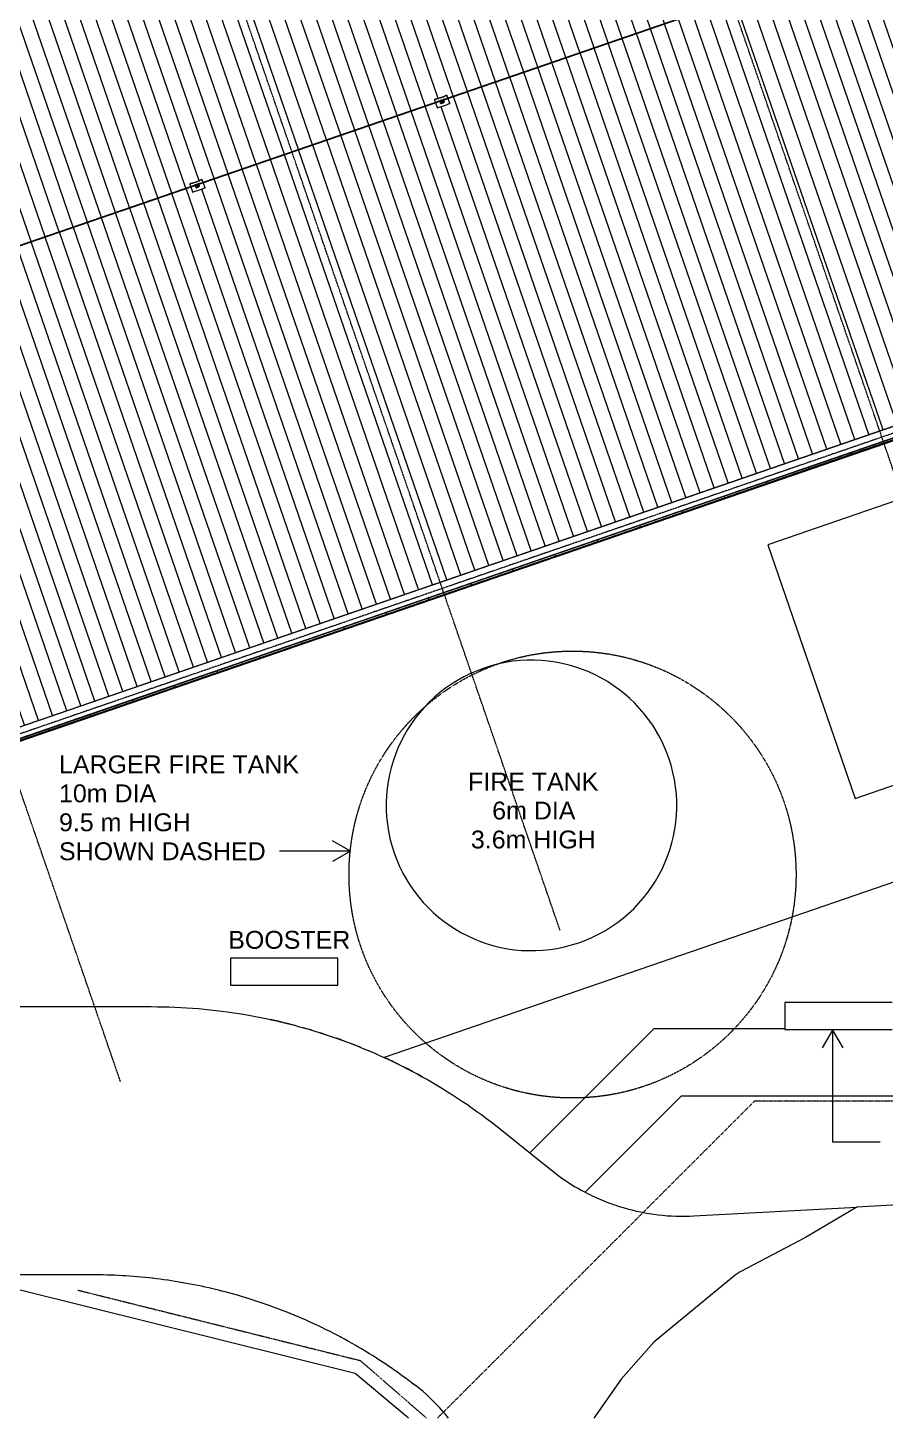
# Model space of a CAD drawing. Header units: millimetres. Extents: x -2478825 to -2336182, y 3945451 to 4053958.
# Drawn here: x -2436555 to -2417376, y 3945451 to 3976563 of the extents above; entities that cross this region are included whole.
import ezdxf

# ---------------------------------------------------------------- set-up
doc = ezdxf.new("R2010")
doc.units = ezdxf.units.MM
for name, pattern in [('03 Dash Tight', [4.5, 3, -1.5]), ('AEC_Double Dash', [39, 15, -4, 6, -4, 6, -4]), ('Grid Line', [21, 12, -3, 3, -3])]:
    doc.linetypes.add(name, pattern=pattern)
for name, color, linetype, lineweight in [('A-DETL', 90, 'Continuous', 18), ('A-FLOR', 192, 'Continuous', 5), ('A-GENM', 13, 'Continuous', 5), ('A-ROOF', 132, 'Continuous', 5), ('A-ROOF-OTLN', 132, 'Continuous', 5), ('A-ROOF-PATT', 132, 'Continuous', 5), ('A-WALL', 113, 'Continuous', 5), ('C-PROP-LINE', 91, 'AEC_Double Dash', 13), ('C-TOPO', 7, 'Continuous', 5), ('G-ANNO-TEXT', 231, 'Continuous', 5), ('Q-SPCQ', 91, 'Continuous', 5), ('S-GRID', 1, 'Continuous', 5)]:
    doc.layers.add(name, color=color, linetype=linetype, lineweight=lineweight)
doc.styles.add('Arial_1', font='arial.ttf', dxfattribs={"height": 400})

# ---------------------------------------------------------------- blocks, each defined once
blk = doc.blocks.new('Generic Models 4 - Generic Models 2-823071-ROOF - Part A')
at = {"layer": 'A-GENM'}
for start, end in [(19.0004, 199.0004), (199.0004, 19.0004)]:
    blk.add_arc((-2425288, 3959163), 3250, start, end, dxfattribs=at)
blk = doc.blocks.new('Generic Models 6 - Generic Models 2-971374-ROOF - Part A')
at = {"layer": 'A-GENM'}
for p, q in [((-2432021, 3955744), (-2432021, 3955144)), ((-2429621, 3955744), (-2432021, 3955744)), ((-2429621, 3955144), (-2429621, 3955744)), ((-2432021, 3955144), (-2429621, 3955144)), ((-2419621, 3954751), (-2419621, 3954151)), ((-2417221, 3954751), (-2419621, 3954751)), ((-2419621, 3954151), (-2417221, 3954151))]:
    blk.add_line(p, q, dxfattribs=at)
blk = doc.blocks.new('Generic Models 2 - Generic Models 2-983313-ROOF - Part A')
at = {"layer": 'A-GENM'}
for p, q in [((-2394268, 3973894), (-2399923, 3971891)), ((-2391597, 3966353), (-2394268, 3973894)), ((-2399923, 3971891), (-2397253, 3964350)), ((-2397253, 3964350), (-2391597, 3966353))]:
    blk.add_line(p, q, dxfattribs=at)
blk = doc.blocks.new('Static Line_Sayfa_Metal Deck_Pan Mount - Up to 15 _ pitch - Max 2 Users-1845874-ROOF - Part A')
at = {"layer": 'Q-SPCQ'}
for p, q in [((-2350648, 4001334), (-2438250, 3971170)), ((-2438248, 3971163), (-2350646, 4001327)), ((-2427411, 3974974), (-2427459, 3974958)), ((-2427459, 3974958), (-2427458, 3974957)), ((-2427458, 3974957), (-2427411, 3974974)), ((-2427458, 3974957), (-2427455, 3974948)), ((-2427455, 3974948), (-2427455, 3974948)), ((-2427455, 3974948), (-2427436, 3974893)), ((-2427412, 3974973), (-2427449, 3974961)), ((-2427449, 3974961), (-2427413, 3974973)), ((-2427434, 3974887), (-2427397, 3974778)), ((-2427412, 3974973), (-2427399, 3974973)), ((-2427398, 3974974), (-2427411, 3974974)), ((-2427411, 3974974), (-2427411, 3974974)), ((-2427398, 3974973), (-2427241, 3975027)), ((-2427243, 3975027), (-2427397, 3974974)), ((-2427362, 3974922), (-2427366, 3974920)), ((-2427364, 3974914), (-2427366, 3974920)), ((-2427363, 3974910), (-2427364, 3974914)), ((-2427363, 3974910), (-2427358, 3974910)), ((-2427240, 3974964), (-2427360, 3974923)), ((-2427356, 3974911), (-2427236, 3974952)), ((-2427263, 3974958), (-2427339, 3974932)), ((-2427338, 3974931), (-2427339, 3974932)), ((-2427338, 3974932), (-2427338, 3974930)), ((-2427338, 3974931), (-2427338, 3974931)), ((-2427320, 3974879), (-2427334, 3974919)), ((-2427177, 3974839), (-2427333, 3974785)), ((-2427306, 3974899), (-2427306, 3974899)), ((-2427301, 3974870), (-2427254, 3974886)), ((-2427298, 3974902), (-2427298, 3974901)), ((-2427296, 3974902), (-2427296, 3974902)), ((-2427278, 3974908), (-2427278, 3974908)), ((-2427276, 3974909), (-2427276, 3974909)), ((-2427268, 3974912), (-2427269, 3974912)), ((-2427262, 3974956), (-2427263, 3974958)), ((-2427263, 3974958), (-2427263, 3974958)), ((-2427258, 3974945), (-2427245, 3974905)), ((-2427232, 3975035), (-2427242, 3975027)), ((-2427241, 3975028), (-2427230, 3975036)), ((-2427234, 3974965), (-2427238, 3974965)), ((-2427234, 3974965), (-2427232, 3974960)), ((-2427234, 3974953), (-2427230, 3974955)), ((-2427232, 3975036), (-2427184, 3975052)), ((-2427184, 3975052), (-2427232, 3975036)), ((-2427232, 3975036), (-2427232, 3975036)), ((-2427232, 3974960), (-2427230, 3974955)), ((-2427194, 3975049), (-2427231, 3975036)), ((-2427229, 3975036), (-2427194, 3975048)), ((-2427184, 3975052), (-2427184, 3975052)), ((-2427184, 3975052), (-2427181, 3975042)), ((-2427181, 3975042), (-2427181, 3975042)), ((-2427181, 3975042), (-2427162, 3974988)), ((-2427165, 3974847), (-2427176, 3974839)), ((-2427129, 3974860), (-2427164, 3974848)), ((-2427160, 3974982), (-2427123, 3974873)), ((-2427119, 3974863), (-2427128, 3974861)), ((-2427123, 3974873), (-2427119, 3974863)), ((-2427397, 3974778), (-2427394, 3974769)), ((-2427384, 3974772), (-2427394, 3974769)), ((-2427348, 3974784), (-2427384, 3974772)), ((-2427334, 3974785), (-2427348, 3974785)), ((-2432886, 3973089), (-2432934, 3973072)), ((-2432934, 3973072), (-2432933, 3973072)), ((-2432933, 3973072), (-2432886, 3973088)), ((-2432933, 3973072), (-2432930, 3973063)), ((-2432930, 3973063), (-2432930, 3973063)), ((-2432930, 3973063), (-2432911, 3973008)), ((-2432887, 3973088), (-2432924, 3973075)), ((-2432924, 3973075), (-2432888, 3973088)), ((-2432909, 3973002), (-2432872, 3972893)), ((-2432887, 3973088), (-2432874, 3973088)), ((-2432873, 3973089), (-2432886, 3973088)), ((-2432886, 3973088), (-2432886, 3973089)), ((-2432873, 3973088), (-2432717, 3973142)), ((-2432718, 3973142), (-2432872, 3973089)), ((-2432837, 3973037), (-2432841, 3973034)), ((-2432839, 3973029), (-2432841, 3973034)), ((-2432838, 3973024), (-2432839, 3973029)), ((-2432838, 3973024), (-2432833, 3973025)), ((-2432715, 3973079), (-2432835, 3973038)), ((-2432831, 3973025), (-2432711, 3973067)), ((-2432738, 3973073), (-2432814, 3973046)), ((-2432813, 3973046), (-2432814, 3973046)), ((-2432814, 3973046), (-2432813, 3973045)), ((-2432795, 3972994), (-2432809, 3973034)), ((-2432652, 3972954), (-2432808, 3972900)), ((-2432781, 3973014), (-2432781, 3973014)), ((-2432776, 3972984), (-2432729, 3973001)), ((-2432773, 3973017), (-2432773, 3973016)), ((-2432771, 3973017), (-2432771, 3973016)), ((-2432753, 3973023), (-2432753, 3973023)), ((-2432751, 3973024), (-2432751, 3973024)), ((-2432743, 3973027), (-2432744, 3973027)), ((-2432737, 3973071), (-2432738, 3973072)), ((-2432738, 3973072), (-2432738, 3973072)), ((-2432733, 3973060), (-2432720, 3973020)), ((-2432707, 3973150), (-2432717, 3973142)), ((-2432716, 3973143), (-2432705, 3973151)), ((-2432709, 3973080), (-2432713, 3973079)), ((-2432709, 3973080), (-2432707, 3973075)), ((-2432709, 3973068), (-2432705, 3973070)), ((-2432707, 3973150), (-2432659, 3973167)), ((-2432659, 3973167), (-2432707, 3973151)), ((-2432707, 3973151), (-2432707, 3973150)), ((-2432707, 3973075), (-2432705, 3973070)), ((-2432669, 3973163), (-2432706, 3973151)), ((-2432704, 3973151), (-2432669, 3973163)), ((-2432659, 3973167), (-2432659, 3973167)), ((-2432659, 3973167), (-2432656, 3973157)), ((-2432656, 3973157), (-2432656, 3973157)), ((-2432656, 3973157), (-2432637, 3973102)), ((-2432640, 3972962), (-2432651, 3972954)), ((-2432604, 3972975), (-2432639, 3972963)), ((-2432635, 3973096), (-2432598, 3972987)), ((-2432594, 3972978), (-2432603, 3972975)), ((-2432598, 3972987), (-2432594, 3972978)), ((-2432872, 3972893), (-2432869, 3972884)), ((-2432859, 3972887), (-2432869, 3972884)), ((-2432823, 3972899), (-2432859, 3972887)), ((-2432809, 3972900), (-2432823, 3972899))]:
    blk.add_line(p, q, dxfattribs=at)
at = {"layer": 'Q-SPCQ', "flags": 128}
for points in [[(-2427362, 3974922), (-2427362, 3974922), (-2427362, 3974922), (-2427361, 3974922), (-2427361, 3974923), (-2427361, 3974923), (-2427360, 3974923)], [(-2427356, 3974911), (-2427356, 3974910), (-2427357, 3974910), (-2427357, 3974910), (-2427358, 3974910), (-2427358, 3974910), (-2427358, 3974910)], [(-2427298, 3974901), (-2427298, 3974901), (-2427298, 3974900), (-2427298, 3974900), (-2427297, 3974900), (-2427297, 3974899), (-2427297, 3974899), (-2427297, 3974898), (-2427296, 3974898), (-2427296, 3974898), (-2427296, 3974897), (-2427295, 3974897), (-2427295, 3974897), (-2427295, 3974896), (-2427294, 3974896), (-2427294, 3974896), (-2427294, 3974895), (-2427293, 3974895), (-2427293, 3974895), (-2427292, 3974895), (-2427292, 3974894), (-2427292, 3974894), (-2427291, 3974894), (-2427291, 3974894), (-2427290, 3974894), (-2427290, 3974894), (-2427289, 3974894), (-2427289, 3974893), (-2427288, 3974893), (-2427288, 3974893), (-2427288, 3974893), (-2427287, 3974893), (-2427287, 3974893), (-2427286, 3974893), (-2427286, 3974893), (-2427285, 3974893), (-2427285, 3974894), (-2427284, 3974894), (-2427284, 3974894), (-2427283, 3974894), (-2427283, 3974894)], [(-2427296, 3974902), (-2427296, 3974901), (-2427296, 3974901), (-2427296, 3974901), (-2427296, 3974900), (-2427295, 3974900), (-2427295, 3974900), (-2427295, 3974899), (-2427295, 3974899), (-2427294, 3974899), (-2427294, 3974898), (-2427294, 3974898), (-2427294, 3974898), (-2427293, 3974897), (-2427293, 3974897), (-2427293, 3974897), (-2427292, 3974897), (-2427292, 3974897), (-2427292, 3974896), (-2427291, 3974896), (-2427291, 3974896), (-2427291, 3974896), (-2427290, 3974896), (-2427290, 3974896), (-2427290, 3974895), (-2427289, 3974895), (-2427289, 3974895), (-2427288, 3974895), (-2427288, 3974895), (-2427288, 3974895), (-2427287, 3974895), (-2427287, 3974895), (-2427287, 3974895), (-2427286, 3974895), (-2427286, 3974895), (-2427285, 3974895), (-2427285, 3974895), (-2427285, 3974895), (-2427284, 3974895), (-2427284, 3974896), (-2427284, 3974896)], [(-2427284, 3974896), (-2427283, 3974896), (-2427283, 3974896), (-2427283, 3974896), (-2427282, 3974896), (-2427282, 3974896), (-2427282, 3974897), (-2427281, 3974897), (-2427281, 3974897), (-2427281, 3974897), (-2427280, 3974898), (-2427280, 3974898), (-2427280, 3974898), (-2427280, 3974898), (-2427279, 3974899), (-2427279, 3974899), (-2427279, 3974899), (-2427279, 3974900), (-2427279, 3974900), (-2427278, 3974900), (-2427278, 3974901), (-2427278, 3974901), (-2427278, 3974901), (-2427278, 3974902), (-2427278, 3974902), (-2427278, 3974902), (-2427277, 3974903), (-2427277, 3974903), (-2427277, 3974904), (-2427277, 3974904), (-2427277, 3974904), (-2427277, 3974905), (-2427277, 3974905), (-2427277, 3974906), (-2427277, 3974906), (-2427277, 3974906), (-2427277, 3974907), (-2427278, 3974907), (-2427278, 3974907), (-2427278, 3974908), (-2427278, 3974908)], [(-2427283, 3974894), (-2427283, 3974894), (-2427282, 3974894), (-2427282, 3974895), (-2427282, 3974895), (-2427281, 3974895), (-2427281, 3974895), (-2427280, 3974895), (-2427280, 3974896), (-2427280, 3974896), (-2427279, 3974896), (-2427279, 3974897), (-2427279, 3974897), (-2427278, 3974897), (-2427278, 3974898), (-2427278, 3974898), (-2427277, 3974898), (-2427277, 3974899), (-2427277, 3974899), (-2427277, 3974900), (-2427276, 3974900), (-2427276, 3974900), (-2427276, 3974901), (-2427276, 3974901), (-2427276, 3974902), (-2427276, 3974902), (-2427276, 3974903), (-2427275, 3974903), (-2427275, 3974904), (-2427275, 3974904), (-2427275, 3974905), (-2427275, 3974905), (-2427275, 3974906), (-2427275, 3974906), (-2427275, 3974906), (-2427275, 3974907), (-2427276, 3974907), (-2427276, 3974908), (-2427276, 3974908), (-2427276, 3974909), (-2427276, 3974909)], [(-2427240, 3974964), (-2427240, 3974964), (-2427240, 3974964), (-2427239, 3974964), (-2427239, 3974965), (-2427238, 3974965), (-2427238, 3974965)], [(-2427234, 3974953), (-2427234, 3974953), (-2427235, 3974952), (-2427235, 3974952), (-2427235, 3974952), (-2427236, 3974952), (-2427236, 3974952)], [(-2432837, 3973037), (-2432837, 3973037), (-2432837, 3973037), (-2432836, 3973037), (-2432836, 3973037), (-2432836, 3973038), (-2432835, 3973038)], [(-2432831, 3973025), (-2432831, 3973025), (-2432832, 3973025), (-2432832, 3973025), (-2432833, 3973025), (-2432833, 3973025), (-2432833, 3973025)], [(-2432773, 3973016), (-2432773, 3973016), (-2432773, 3973015), (-2432773, 3973015), (-2432772, 3973014), (-2432772, 3973014), (-2432772, 3973013), (-2432772, 3973013), (-2432771, 3973013), (-2432771, 3973012), (-2432771, 3973012), (-2432771, 3973012), (-2432770, 3973011), (-2432770, 3973011), (-2432769, 3973011), (-2432769, 3973010), (-2432769, 3973010), (-2432768, 3973010), (-2432768, 3973010), (-2432768, 3973009), (-2432767, 3973009), (-2432767, 3973009), (-2432766, 3973009), (-2432766, 3973009), (-2432765, 3973009), (-2432765, 3973008), (-2432764, 3973008), (-2432764, 3973008), (-2432763, 3973008), (-2432763, 3973008), (-2432763, 3973008), (-2432762, 3973008), (-2432762, 3973008), (-2432761, 3973008), (-2432761, 3973008), (-2432760, 3973008), (-2432760, 3973008), (-2432759, 3973008), (-2432759, 3973009), (-2432758, 3973009), (-2432758, 3973009)], [(-2432771, 3973016), (-2432771, 3973016), (-2432771, 3973016), (-2432771, 3973015), (-2432771, 3973015), (-2432770, 3973015), (-2432770, 3973014), (-2432770, 3973014), (-2432770, 3973014), (-2432769, 3973013), (-2432769, 3973013), (-2432769, 3973013), (-2432769, 3973013), (-2432768, 3973012), (-2432768, 3973012), (-2432768, 3973012), (-2432767, 3973012), (-2432767, 3973011), (-2432767, 3973011), (-2432766, 3973011), (-2432766, 3973011), (-2432766, 3973011), (-2432765, 3973010), (-2432765, 3973010), (-2432765, 3973010), (-2432764, 3973010), (-2432764, 3973010), (-2432764, 3973010), (-2432763, 3973010), (-2432763, 3973010), (-2432762, 3973010), (-2432762, 3973010), (-2432762, 3973010), (-2432761, 3973010), (-2432761, 3973010), (-2432760, 3973010), (-2432760, 3973010), (-2432760, 3973010), (-2432759, 3973010), (-2432759, 3973010), (-2432759, 3973010)], [(-2432759, 3973010), (-2432758, 3973011), (-2432758, 3973011), (-2432758, 3973011), (-2432757, 3973011), (-2432757, 3973011), (-2432757, 3973011), (-2432756, 3973012), (-2432756, 3973012), (-2432756, 3973012), (-2432756, 3973012), (-2432755, 3973013), (-2432755, 3973013), (-2432755, 3973013), (-2432754, 3973013), (-2432754, 3973014), (-2432754, 3973014), (-2432754, 3973014), (-2432754, 3973015), (-2432753, 3973015), (-2432753, 3973015), (-2432753, 3973016), (-2432753, 3973016), (-2432753, 3973017), (-2432753, 3973017), (-2432753, 3973017), (-2432752, 3973018), (-2432752, 3973018), (-2432752, 3973018), (-2432752, 3973019), (-2432752, 3973019), (-2432752, 3973020), (-2432752, 3973020), (-2432752, 3973020), (-2432752, 3973021), (-2432752, 3973021), (-2432752, 3973022), (-2432753, 3973022), (-2432753, 3973022), (-2432753, 3973023), (-2432753, 3973023)], [(-2432758, 3973009), (-2432758, 3973009), (-2432757, 3973009), (-2432757, 3973009), (-2432757, 3973010), (-2432756, 3973010), (-2432756, 3973010), (-2432755, 3973010), (-2432755, 3973011), (-2432755, 3973011), (-2432754, 3973011), (-2432754, 3973011), (-2432754, 3973012), (-2432753, 3973012), (-2432753, 3973012), (-2432753, 3973013), (-2432752, 3973013), (-2432752, 3973014), (-2432752, 3973014), (-2432752, 3973014), (-2432751, 3973015), (-2432751, 3973015), (-2432751, 3973016), (-2432751, 3973016), (-2432751, 3973017), (-2432751, 3973017), (-2432751, 3973018), (-2432750, 3973018), (-2432750, 3973018), (-2432750, 3973019), (-2432750, 3973019), (-2432750, 3973020), (-2432750, 3973020), (-2432750, 3973021), (-2432750, 3973021), (-2432750, 3973022), (-2432751, 3973022), (-2432751, 3973023), (-2432751, 3973023), (-2432751, 3973024), (-2432751, 3973024)], [(-2432715, 3973079), (-2432715, 3973079), (-2432715, 3973079), (-2432714, 3973079), (-2432714, 3973079), (-2432713, 3973079), (-2432713, 3973079)], [(-2432709, 3973068), (-2432709, 3973067), (-2432710, 3973067), (-2432710, 3973067), (-2432710, 3973067), (-2432711, 3973067), (-2432711, 3973067)]]:
    blk.add_lwpolyline(points, dxfattribs=at)
at = {"layer": 'Q-SPCQ'}
for centre, major_axis, ratio, start_param, end_param in [((-2427446, 3974951), (9.46, 3.26), 0.996195, 1.570796, 3.141593), ((-2427446, 3974951), (9.46, 3.26), 0.996195, 1.570796, 3.141593), ((-2427413, 3974973), (0.946, 0.326), 0.087156, 0.252159, 1.570796), ((-2427412, 3974973), (0.946, 0.326), 0.087156, 0.252159, 1.570796), ((-2427398, 3974973), (0.946, 0.326), 0.087156, 3.393752, 4.712389), ((-2427397, 3974974), (0.946, 0.326), 0.087156, 3.393752, 3.833298), ((-2427397, 3974974), (0.946, 0.326), 0.087156, 4.492616, 4.712389), ((-2427397, 3974908), (66.2, 22.8), 0.087156, 0.229391, 0.458783), ((-2427306, 3974884), (14.2, 4.9), 0.996195, 3.141593, 4.712389), ((-2427306, 3974884), (14.2, 4.9), 0.996195, 3.403392, 4.147516), ((-2427287, 3974906), (18.8, 6.5), 0.996195, 1.570796, 3.141593), ((-2427287, 3974906), (18.8, 6.5), 0.996195, 1.570796, 4.712389), ((-2427287, 3974906), (11.1, 3.8), 0.996195, 1.570796, 4.712389), ((-2427287, 3974906), (18.8, 6.5), 0.996195, 0, 1.570796), ((-2427287, 3974906), (18.8, 6.5), 0.996195, 4.712389, 7.853982), ((-2427287, 3974906), (11.1, 3.8), 0.996195, 4.712389, 7.853982), ((-2427203, 3974975), (66.2, 22.8), 0.087156, 2.68281, 2.912201), ((-2427259, 3974900), (14.2, 4.9), 0.996195, 4.712389, 6.283185), ((-2427259, 3974900), (14.2, 4.9), 0.996195, 5.565007, 5.954166), ((-2427243, 3975027), (0.946, 0.326), 0.087156, 4.712389, 4.932162), ((-2427243, 3975027), (0.946, 0.326), 0.087156, 5.59148, 6.031026), ((-2427242, 3975027), (0.946, 0.326), 0.087156, 4.712389, 6.031026), ((-2427231, 3975036), (0.946, 0.326), 0.087156, 1.570796, 2.889433), ((-2427229, 3975036), (0.946, 0.326), 0.087156, 1.570796, 2.889433), ((-2427190, 3975039), (9.46, 3.26), 0.996195, 0.785398, 1.570796), ((-2427190, 3975039), (9.46, 3.26), 0.996195, 0, 1.570796), ((-2427177, 3974839), (0.946, 0.326), 0.087156, 4.712389, 6.031026), ((-2427164, 3974848), (0.946, 0.326), 0.087156, 1.570796, 2.889433), ((-2427132, 3974869), (9.46, 3.26), 0.996195, 4.712389, 6.283185), ((-2427132, 3974870), (9.46, 3.26), 0.996195, 4.974188, 6.283185), ((-2427387, 3974782), (9.46, 3.26), 0.996195, 3.141593, 4.712389), ((-2427387, 3974782), (9.46, 3.26), 0.996195, 3.403392, 4.692006), ((-2427348, 3974784), (0.946, 0.326), 0.087156, 0.252159, 1.570796), ((-2427333, 3974785), (0.946, 0.326), 0.087156, 3.393752, 4.712389), ((-2432921, 3973066), (9.46, 3.26), 0.996195, 1.570796, 3.141593), ((-2432921, 3973066), (9.46, 3.26), 0.996195, 1.570796, 3.141593), ((-2432888, 3973087), (0.946, 0.326), 0.087156, 0.252159, 1.570796), ((-2432887, 3973088), (0.946, 0.326), 0.087156, 0.252159, 1.570796), ((-2432873, 3973088), (0.946, 0.326), 0.087156, 3.393752, 4.712389), ((-2432872, 3973089), (0.946, 0.326), 0.087156, 3.393752, 3.833298), ((-2432872, 3973089), (0.946, 0.326), 0.087156, 4.492616, 4.712389), ((-2432872, 3973023), (66.2, 22.8), 0.087156, 0.229391, 0.458783), ((-2432781, 3972998), (14.2, 4.9), 0.996195, 3.141593, 4.712389), ((-2432781, 3972999), (14.2, 4.9), 0.996195, 3.403392, 4.147516), ((-2432762, 3973021), (18.8, 6.5), 0.996195, 1.570796, 3.141593), ((-2432762, 3973020), (18.8, 6.5), 0.996195, 1.570796, 4.712389), ((-2432762, 3973020), (11.1, 3.8), 0.996195, 1.570796, 4.712389), ((-2432762, 3973021), (18.8, 6.5), 0.996195, 0, 1.570796), ((-2432762, 3973020), (18.8, 6.5), 0.996195, 4.712389, 7.853982), ((-2432762, 3973020), (11.1, 3.8), 0.996195, 4.712389, 7.853982), ((-2432678, 3973090), (66.2, 22.8), 0.087156, 2.68281, 2.912201), ((-2432734, 3973015), (14.2, 4.9), 0.996195, 4.712389, 6.283185), ((-2432734, 3973015), (14.2, 4.9), 0.996195, 5.565007, 5.954166), ((-2432718, 3973142), (0.946, 0.326), 0.087156, 4.712389, 4.932162), ((-2432717, 3973142), (0.946, 0.326), 0.087156, 4.712389, 6.031026), ((-2432718, 3973142), (0.946, 0.326), 0.087156, 5.59148, 6.031026), ((-2432706, 3973151), (0.946, 0.326), 0.087156, 1.570796, 2.889433), ((-2432704, 3973151), (0.946, 0.326), 0.087156, 1.570796, 2.889433), ((-2432665, 3973154), (9.46, 3.26), 0.996195, 0, 1.570796), ((-2432665, 3973154), (9.46, 3.26), 0.996195, 0.785398, 1.570796), ((-2432652, 3972954), (0.946, 0.326), 0.087156, 4.712389, 6.031026), ((-2432639, 3972962), (0.946, 0.326), 0.087156, 1.570796, 2.889433), ((-2432607, 3972984), (9.46, 3.26), 0.996195, 4.712389, 6.283185), ((-2432607, 3972984), (9.46, 3.26), 0.996195, 4.974188, 6.283185), ((-2432862, 3972896), (9.46, 3.26), 0.996195, 3.141593, 4.712389), ((-2432862, 3972897), (9.46, 3.26), 0.996195, 3.403392, 4.692006), ((-2432823, 3972899), (0.946, 0.326), 0.087156, 0.252159, 1.570796), ((-2432808, 3972900), (0.946, 0.326), 0.087156, 3.393752, 4.712389)]:
    blk.add_ellipse(centre, major_axis=major_axis, ratio=ratio, start_param=start_param, end_param=end_param, dxfattribs=at)
blk = doc.blocks.new('Family - ___-240017-ROOF - Part A')
at = {"layer": 'C-PROP-LINE'}
for p, q in [((-2420301, 3952544), (-2427393, 3945451)), ((-2408301, 3952544), (-2420301, 3952544)), ((-2435434, 3948316), (-2429117, 3946741)), ((-2429117, 3946741), (-2427633, 3945451))]:
    blk.add_line(p, q, dxfattribs=at)

msp = doc.modelspace()

# ---------------------------------------------------------------- hatches: boundary and pattern name
at = {"layer": 'A-ROOF-PATT'}
h = msp.add_hatch(dxfattribs=at)
h.set_pattern_fill('FP_1', color=256, style=0, pattern_type=2)
h.set_pattern_definition([(109, (-11202.03, 32533.07), (-314.857686, -108.414195), [])])
h.paths.add_polyline_path([(-2446076, 3957704), (-2397831, 3974316), (-2397038, 3972013), (-2343541, 3990151), (-2343541, 3999055), (-2343058, 3999185), (-2343370, 4000090), (-2345559, 4000677), (-2343740, 4001164), (-2347571, 4012292), (-2347798, 4012213), (-2452444, 3976181), (-2446071, 3957706)])
h.paths.add_polyline_path([(-2347449, 4002429), (-2347449, 4002428), (-2347451, 4002429)])
h.paths.add_polyline_path([(-2348321, 4002129), (-2348327, 4002126), (-2348326, 4002127)])
h.paths.add_polyline_path([(-2440144, 3970512), (-2440152, 3970508), (-2440144, 3970511)])
h.paths.add_polyline_path([(-2440480, 3970396), (-2440480, 3970395), (-2440481, 3970396)])
h.paths.add_polyline_path([(-2441352, 3970096), (-2441357, 3970093), (-2441357, 3970094)])
h.paths.add_polyline_path([(-2443936, 3969051), (-2444022, 3969303), (-2443500, 3969482), (-2443464, 3969377), (-2438387, 3971126), (-2438408, 3971187), (-2438361, 3971203), (-2438349, 3971201), (-2438348, 3971203), (-2438347, 3971204), (-2438191, 3971257), (-2438191, 3971257), (-2438179, 3971266), (-2438134, 3971281), (-2438112, 3971218), (-2432912, 3973009), (-2432933, 3973072), (-2432886, 3973088), (-2432873, 3973086), (-2432873, 3973088), (-2432872, 3973089), (-2432716, 3973142), (-2432716, 3973143), (-2432704, 3973151), (-2432659, 3973167), (-2432637, 3973103), (-2427437, 3974894), (-2427458, 3974957), (-2427411, 3974973), (-2427398, 3974971), (-2427398, 3974974), (-2427397, 3974974), (-2427241, 3975027), (-2427241, 3975028), (-2427229, 3975036), (-2427184, 3975052), (-2427162, 3974988), (-2421962, 3976779), (-2421983, 3976843), (-2421936, 3976858), (-2421923, 3976856), (-2421922, 3976859), (-2421922, 3976859), (-2421766, 3976913), (-2421766, 3976913), (-2421754, 3976922), (-2421709, 3976937), (-2421687, 3976874), (-2416487, 3978664), (-2416508, 3978728), (-2416461, 3978743), (-2416448, 3978741), (-2416447, 3978744), (-2416436, 3978748), (-2416290, 3978798), (-2416291, 3978798), (-2416279, 3978807), (-2416234, 3978822), (-2416212, 3978759), (-2411012, 3980550), (-2411033, 3980613), (-2410986, 3980629), (-2410973, 3980627), (-2410972, 3980629), (-2410972, 3980630), (-2410815, 3980683), (-2410816, 3980683), (-2410804, 3980692), (-2410759, 3980707), (-2410737, 3980644), (-2405536, 3982435), (-2405558, 3982498), (-2405511, 3982514), (-2405498, 3982512), (-2405497, 3982515), (-2405497, 3982515), (-2405340, 3982568), (-2405340, 3982569), (-2405329, 3982577), (-2405284, 3982593), (-2405262, 3982529), (-2400061, 3984320), (-2400083, 3984383), (-2400036, 3984399), (-2400023, 3984397), (-2400022, 3984400), (-2400022, 3984400), (-2399865, 3984453), (-2399865, 3984454), (-2399854, 3984462), (-2399809, 3984478), (-2399787, 3984414), (-2394586, 3986205), (-2394608, 3986269), (-2394561, 3986284), (-2394548, 3986282), (-2394547, 3986285), (-2394547, 3986285), (-2394390, 3986339), (-2394390, 3986339), (-2394379, 3986348), (-2394334, 3986363), (-2394312, 3986300), (-2389111, 3988090), (-2389133, 3988154), (-2389086, 3988169), (-2389073, 3988167), (-2389072, 3988170), (-2389072, 3988170), (-2388915, 3988224), (-2388915, 3988224), (-2388904, 3988233), (-2388859, 3988248), (-2388837, 3988185), (-2383636, 3989976), (-2383658, 3990039), (-2383611, 3990055), (-2383598, 3990053), (-2383597, 3990055), (-2383597, 3990056), (-2383440, 3990109), (-2383440, 3990109), (-2383429, 3990118), (-2383384, 3990133), (-2383362, 3990070), (-2378161, 3991861), (-2378183, 3991924), (-2378136, 3991940), (-2378123, 3991938), (-2378122, 3991941), (-2378122, 3991941), (-2377965, 3991994), (-2377965, 3991995), (-2377954, 3992003), (-2377909, 3992019), (-2377887, 3991955), (-2372686, 3993746), (-2372708, 3993809), (-2372661, 3993825), (-2372648, 3993823), (-2372647, 3993826), (-2372647, 3993826), (-2372490, 3993879), (-2372490, 3993880), (-2372479, 3993888), (-2372434, 3993904), (-2372412, 3993840), (-2367211, 3995631), (-2367233, 3995695), (-2367186, 3995710), (-2367173, 3995708), (-2367172, 3995711), (-2367172, 3995711), (-2367015, 3995765), (-2367015, 3995765), (-2367004, 3995774), (-2366959, 3995789), (-2366937, 3995726), (-2361736, 3997516), (-2361758, 3997580), (-2361711, 3997595), (-2361698, 3997593), (-2361697, 3997596), (-2361697, 3997596), (-2361540, 3997650), (-2361540, 3997650), (-2361529, 3997659), (-2361484, 3997674), (-2361462, 3997611), (-2356261, 3999402), (-2356283, 3999465), (-2356236, 3999481), (-2356223, 3999479), (-2356222, 3999481), (-2356222, 3999482), (-2356065, 3999535), (-2356065, 3999535), (-2356054, 3999544), (-2356009, 3999559), (-2355987, 3999496), (-2350786, 4001287), (-2350808, 4001350), (-2350761, 4001366), (-2350748, 4001364), (-2350747, 4001367), (-2350746, 4001367), (-2350590, 4001420), (-2350590, 4001421), (-2350579, 4001429), (-2350534, 4001445), (-2350512, 4001381), (-2345436, 4003132), (-2345472, 4003236), (-2344950, 4003416), (-2344863, 4003164), (-2345385, 4002985), (-2345433, 4003124), (-2346492, 4002759), (-2346499, 4002756), (-2350509, 4001373), (-2350469, 4001256), (-2350515, 4001240), (-2350526, 4001234), (-2350526, 4001232), (-2350684, 4001178), (-2350684, 4001178), (-2350698, 4001177), (-2350743, 4001162), (-2350784, 4001279), (-2355984, 3999488), (-2355944, 3999371), (-2355990, 3999355), (-2356001, 3999349), (-2356001, 3999347), (-2356159, 3999293), (-2356159, 3999292), (-2356173, 3999292), (-2356218, 3999277), (-2356259, 3999394), (-2361459, 3997603), (-2361419, 3997486), (-2361465, 3997470), (-2361476, 3997464), (-2361476, 3997461), (-2361634, 3997407), (-2361634, 3997407), (-2361648, 3997407), (-2361693, 3997391), (-2361734, 3997509), (-2366935, 3995718), (-2366894, 3995601), (-2366940, 3995584), (-2366951, 3995579), (-2366951, 3995576), (-2367109, 3995522), (-2367109, 3995522), (-2367123, 3995522), (-2367168, 3995506), (-2367209, 3995624), (-2372410, 3993833), (-2372369, 3993715), (-2372415, 3993699), (-2372426, 3993693), (-2372426, 3993691), (-2372584, 3993637), (-2372584, 3993637), (-2372598, 3993636), (-2372643, 3993621), (-2372684, 3993738), (-2377885, 3991948), (-2377844, 3991830), (-2377890, 3991814), (-2377901, 3991808), (-2377901, 3991806), (-2378059, 3991752), (-2378059, 3991752), (-2378073, 3991751), (-2378118, 3991736), (-2378159, 3991853), (-2383360, 3990062), (-2383319, 3989945), (-2383365, 3989929), (-2383376, 3989923), (-2383376, 3989921), (-2383534, 3989867), (-2383534, 3989866), (-2383548, 3989866), (-2383593, 3989851), (-2383634, 3989968), (-2388835, 3988177), (-2388794, 3988060), (-2388840, 3988044), (-2388851, 3988038), (-2388851, 3988035), (-2389009, 3987981), (-2389009, 3987981), (-2389023, 3987981), (-2389068, 3987965), (-2389109, 3988083), (-2394310, 3986292), (-2394269, 3986175), (-2394315, 3986158), (-2394326, 3986153), (-2394326, 3986150), (-2394484, 3986096), (-2394484, 3986096), (-2394498, 3986096), (-2394543, 3986080), (-2394584, 3986198), (-2399785, 3984407), (-2399744, 3984289), (-2399790, 3984273), (-2399801, 3984267), (-2399801, 3984265), (-2399959, 3984211), (-2399959, 3984211), (-2399973, 3984210), (-2400018, 3984195), (-2400059, 3984312), (-2405260, 3982522), (-2405219, 3982404), (-2405265, 3982388), (-2405276, 3982382), (-2405277, 3982380), (-2405434, 3982326), (-2405434, 3982326), (-2405448, 3982325), (-2405493, 3982310), (-2405534, 3982427), (-2410735, 3980636), (-2410694, 3980519), (-2410740, 3980503), (-2410751, 3980497), (-2410752, 3980495), (-2410909, 3980441), (-2410909, 3980440), (-2410923, 3980440), (-2410969, 3980425), (-2411009, 3980542), (-2416210, 3978751), (-2416169, 3978634), (-2416218, 3978616), (-2416226, 3978612), (-2416227, 3978609), (-2416384, 3978555), (-2416384, 3978555), (-2416398, 3978555), (-2416444, 3978539), (-2416484, 3978657), (-2421685, 3976866), (-2421644, 3976749), (-2421691, 3976732), (-2421701, 3976727), (-2421702, 3976724), (-2421859, 3976670), (-2421859, 3976670), (-2421873, 3976670), (-2421919, 3976654), (-2421959, 3976772), (-2427160, 3974981), (-2427119, 3974863), (-2427166, 3974847), (-2427176, 3974841), (-2427177, 3974839), (-2427334, 3974785), (-2427334, 3974785), (-2427348, 3974784), (-2427394, 3974769), (-2427434, 3974886), (-2432635, 3973096), (-2432594, 3972978), (-2432641, 3972962), (-2432651, 3972956), (-2432652, 3972954), (-2432809, 3972900), (-2432809, 3972900), (-2432823, 3972899), (-2432869, 3972884), (-2432909, 3973001), (-2438110, 3971210), (-2438069, 3971093), (-2438116, 3971077), (-2438126, 3971071), (-2438127, 3971069), (-2438284, 3971015), (-2438284, 3971014), (-2438298, 3971014), (-2438344, 3970999), (-2438386, 3971116), (-2438470, 3971087), (-2438550, 3971060), (-2438555, 3971057), (-2443461, 3969368), (-2443414, 3969230), (-2443935, 3969051)])
h.paths.add_polyline_path([(-2441577, 3970017), (-2441558, 3970025), (-2441567, 3970021), (-2441577, 3970018)])
h.paths.add_polyline_path([(-2441243, 3970134), (-2441233, 3970137), (-2441242, 3970134)])
h.paths.add_polyline_path([(-2438692, 3971010), (-2438673, 3971017), (-2438682, 3971014), (-2438691, 3971010)])
h.paths.add_polyline_path([(-2348547, 4002050), (-2348527, 4002057), (-2348536, 4002054), (-2348546, 4002050)])
h.paths.add_polyline_path([(-2348213, 4002167), (-2348202, 4002169), (-2348212, 4002167)])
h.paths.add_polyline_path([(-2347133, 4002539), (-2347119, 4002543), (-2347129, 4002540)])
h.paths.add_polyline_path([(-2345662, 4003044), (-2345643, 4003051), (-2345652, 4003048), (-2345661, 4003045)])

# ---------------------------------------------------------------- linework, layer by layer
at = {"layer": 'A-DETL', "linetype": '03 Dash Tight', "lineweight": 5}
msp.add_circle((-2424370, 3957616), 5000, dxfattribs=at)
at = {"layer": 'A-FLOR'}
for p, q in [((-2409642, 3960044), (-2428583, 3953522)), ((-2442441, 3954660), (-2433795, 3954660)), ((-2422551, 3954163), (-2425324, 3951391)), ((-2419621, 3954163), (-2422551, 3954163)), ((-2428583, 3953522), (-2428587, 3953524)), ((-2424087, 3950506), (-2421930, 3952663)), ((-2421930, 3952663), (-2410308, 3952663)), ((-2425981, 3951917), (-2425324, 3951391)), ((-2425324, 3951391), (-2424671, 3950868)), ((-2421655, 3949977), (-2418013, 3950173)), ((-2418013, 3950173), (-2419157, 3949491)), ((-2419157, 3949491), (-2420616, 3948724)), ((-2435128, 3948660), (-2445704, 3948660)), ((-2420616, 3948724), (-2420732, 3948650)), ((-2420732, 3948650), (-2422554, 3947153)), ((-2422554, 3947153), (-2423279, 3946325)), ((-2423279, 3946325), (-2423896, 3945451))]:
    msp.add_line(p, q, dxfattribs=at)
for centre, radius, start, end in [((-2433795, 3942160), 12500, 75.0747, 77.6905), ((-2433795, 3942160), 12500, 73.2942, 74.1734), ((-2433795, 3942160), 12500, 71.9754, 72.4149), ((-2433795, 3942160), 12500, 69.7775, 70.6392), ((-2433795, 3942160), 12500, 68.0191, 68.8905), ((-2433795, 3942160), 12500, 66.2606, 67.1397), ((-2421908, 3954670), 4700, 234, 236.7922), ((-2421908, 3954670), 4700, 234, 242.3765), ((-2421908, 3954670), 4700, 242.3765, 247.9609), ((-2421908, 3954670), 4700, 247.9609, 253.5453)]:
    msp.add_arc(centre, radius, start, end, dxfattribs=at)
for points, knots in [([(-2433795, 3954660), (-2433091, 3954660), (-2432068, 3954573), (-2431066, 3954363), (-2430756, 3954285)], [-1, -1, -1, -1, -0.5, -0.2727273, -0.2727273, -0.2727273, -0.2727273]), ([(-2429217, 3947076), (-2429439, 3947204), (-2430117, 3947566), (-2430828, 3947862), (-2431313, 3948027)], [-0.6428571, -0.6428571, -0.6428571, -0.6428571, -0.5, -0.2142857, -0.2142857, -0.2142857, -0.2142857])]:
    msp.add_open_spline(points, degree=3, knots=knots, dxfattribs=at)
for points in [[(-2430756, 3954285), (-2430384, 3954192), (-2430016, 3954081), (-2429654, 3953954)], [(-2429654, 3953954), (-2428991, 3953721), (-2427703, 3953143), (-2426531, 3952357), (-2425981, 3951917)], [(-2423240, 3950162), (-2422983, 3950087), (-2422458, 3949979), (-2421922, 3949962), (-2421655, 3949977)], [(-2432420, 3948346), (-2432863, 3948450), (-2433762, 3948607), (-2434672, 3948660), (-2435128, 3948660)], [(-2432287, 3948313), (-2432331, 3948324), (-2432375, 3948335), (-2432420, 3948346)], [(-2432230, 3948299), (-2432234, 3948300), (-2432239, 3948301), (-2432243, 3948302)], [(-2431313, 3948027), (-2431606, 3948127), (-2431904, 3948216), (-2432204, 3948293)], [(-2428249, 3946451), (-2428405, 3946563), (-2428723, 3946779), (-2429051, 3946980), (-2429217, 3947076)], [(-2427639, 3945984), (-2427837, 3946147), (-2428040, 3946302), (-2428249, 3946451)], [(-2427257, 3945586), (-2427378, 3945724), (-2427506, 3945857), (-2427639, 3945984)], [(-2427142, 3945452), (-2427180, 3945497), (-2427218, 3945542), (-2427257, 3945586)]]:
    msp.add_open_spline(points, degree=3, dxfattribs=at)
at = {"layer": 'A-ROOF'}
msp.add_line((-2446076, 3957704), (-2397831, 3974316), dxfattribs=at)
at = {"layer": 'A-ROOF-OTLN'}
for p, q in [((-2397830, 3974312), (-2446384, 3957593)), ((-2397754, 3974084), (-2446306, 3957366)), ((-2397730, 3974023), (-2446285, 3957305))]:
    msp.add_line(p, q, dxfattribs=at)
at = {"layer": 'A-WALL'}
for p, q in [((-2420981, 3966081), (-2417199, 3967383)), ((-2417186, 3967345), (-2418131, 3967020)), ((-2418131, 3967020), (-2422859, 3965392)), ((-2418144, 3967057), (-2418131, 3967020)), ((-2419090, 3966732), (-2419077, 3966694)), ((-2420035, 3966406), (-2420022, 3966369)), ((-2429491, 3963151), (-2420981, 3966081)), ((-2420981, 3966081), (-2420981, 3966081)), ((-2420981, 3966081), (-2420968, 3966043)), ((-2421927, 3965755), (-2421913, 3965717)), ((-2422859, 3965392), (-2425696, 3964415)), ((-2422872, 3965430), (-2422859, 3965392)), ((-2422872, 3965430), (-2422859, 3965392)), ((-2423818, 3965104), (-2423805, 3965066)), ((-2424763, 3964779), (-2424750, 3964741)), ((-2425696, 3964415), (-2433260, 3961811)), ((-2425709, 3964453), (-2425696, 3964415)), ((-2425696, 3964415), (-2425696, 3964415)), ((-2426654, 3964127), (-2426641, 3964090)), ((-2427600, 3963802), (-2427587, 3963764)), ((-2428545, 3963476), (-2428532, 3963438)), ((-2438000, 3960221), (-2429491, 3963151)), ((-2429491, 3963151), (-2429478, 3963113)), ((-2430436, 3962825), (-2430423, 3962787)), ((-2431382, 3962500), (-2431369, 3962462)), ((-2432327, 3962174), (-2432314, 3962136)), ((-2433260, 3961811), (-2439878, 3959532)), ((-2433273, 3961848), (-2433260, 3961811)), ((-2433273, 3961848), (-2433260, 3961811)), ((-2434218, 3961523), (-2434205, 3961485)), ((-2435164, 3961197), (-2435151, 3961159)), ((-2436109, 3960872), (-2436096, 3960834))]:
    msp.add_line(p, q, dxfattribs=at)
at = {"layer": 'C-TOPO'}
for p, q in [((-2428583, 3953522), (-2428583, 3953522)), ((-2427720, 3953083), (-2427729, 3953090)), ((-2412118, 3950492), (-2418013, 3950173)), ((-2434424, 3948639), (-2434459, 3948641)), ((-2434098, 3948615), (-2434111, 3948616)), ((-2433755, 3948580), (-2433771, 3948582)), ((-2433419, 3948536), (-2433433, 3948538)), ((-2433082, 3948482), (-2433099, 3948484)), ((-2429234, 3946449), (-2436723, 3948318)), ((-2432247, 3948304), (-2432284, 3948313)), ((-2432245, 3948303), (-2432247, 3948304)), ((-2432230, 3948299), (-2432233, 3948300)), ((-2432212, 3948295), (-2432230, 3948299)), ((-2432204, 3948293), (-2432212, 3948295)), ((-2432034, 3948248), (-2432070, 3948257)), ((-2431660, 3948140), (-2431694, 3948150)), ((-2431306, 3948025), (-2431316, 3948028)), ((-2430591, 3947754), (-2430600, 3947758)), ((-2430227, 3947596), (-2430256, 3947609)), ((-2429878, 3947430), (-2429908, 3947445)), ((-2429538, 3947254), (-2429563, 3947268)), ((-2429208, 3947071), (-2429220, 3947078)), ((-2428542, 3946655), (-2428584, 3946683)), ((-2428038, 3945451), (-2429234, 3946449)), ((-2428231, 3946439), (-2428255, 3946456)), ((-2427925, 3946211), (-2427967, 3946243)), ((-2427441, 3945787), (-2427446, 3945792)), ((-2427242, 3945569), (-2427296, 3945630))]:
    msp.add_line(p, q, dxfattribs=at)
for points in [[(-2428264, 3953370), (-2428370, 3953422), (-2428476, 3953473), (-2428583, 3953522)], [(-2427947, 3953208), (-2428020, 3953247), (-2428094, 3953285), (-2428169, 3953322)], [(-2427729, 3953090), (-2427764, 3953109), (-2427798, 3953128), (-2427833, 3953146)], [(-2427265, 3945595), (-2427261, 3945590), (-2427256, 3945585), (-2427252, 3945580)]]:
    msp.add_open_spline(points, degree=3, dxfattribs=at)
at = {"layer": 'G-ANNO-TEXT', "color": 253}
for p, q in [((-2429338, 3958137), (-2429738, 3958368)), ((-2430136, 3958137), (-2430922, 3958137)), ((-2429338, 3958137), (-2430136, 3958137)), ((-2429338, 3958137), (-2429738, 3957906)), ((-2418553, 3954136), (-2418784, 3953736)), ((-2418553, 3954136), (-2418322, 3953736)), ((-2418553, 3954136), (-2418553, 3951633)), ((-2418553, 3951633), (-2417486, 3951633))]:
    msp.add_line(p, q, dxfattribs=at)
at = {"layer": 'S-GRID', "linetype": 'Grid Line'}
for p, q in [((-2414816, 3959754), (-2436388, 4022403)), ((-2424649, 3956368), (-2446221, 4019017)), ((-2434482, 3952982), (-2456055, 4015631)), ((-2338592, 3994556), (-2467185, 3950277))]:
    msp.add_line(p, q, dxfattribs=at)

# ---------------------------------------------------------------- block references
at = {"layer": 'A-GENM', "rotation": 89.50040712022384}
msp.add_blockref('Generic Models 2 - Generic Models 2-983313-ROOF - Part A', (1574616, 6324520), dxfattribs=at)
at = {"layer": 'A-GENM'}
for name in ['Generic Models 4 - Generic Models 2-823071-ROOF - Part A', 'Generic Models 6 - Generic Models 2-971374-ROOF - Part A']:
    msp.add_blockref(name, (0, 0), dxfattribs=at)
at = {"layer": 'C-PROP-LINE'}
msp.add_blockref('Family - ___-240017-ROOF - Part A', (0, 0), dxfattribs=at)
at = {"layer": 'Q-SPCQ'}
msp.add_blockref('Static Line_Sayfa_Metal Deck_Pan Mount - Up to 15 _ pitch - Max 2 Users-1845874-ROOF - Part A', (0, 0), dxfattribs=at)

# ---------------------------------------------------------------- texts
at = {"layer": 'G-ANNO-TEXT', "color": 253, "char_height": 400, "attachment_point": 1, "style": 'Arial_1'}
for s, insert, width in [('LARGER FIRE TANK', (-2435858, 3960281), 6637.97), ('FIRE TANK', (-2426709, 3959896), 3607.59), ('10m DIA', (-2435858, 3959633), 2693.67), ('6m DIA', (-2426167, 3959248), 2308.86), ('9.5 m HIGH', (-2435858, 3958985), 3639.66), ('SHOWN DASHED', (-2435858, 3958337), 5740.08), ('3.6m HIGH', (-2426643, 3958600), 3447.26), ('BOOSTER', (-2432072, 3956355), 3367.09)]:
    msp.add_mtext(s, dxfattribs=dict(at, insert=insert, width=width))

doc.saveas('drawing.dxf')
